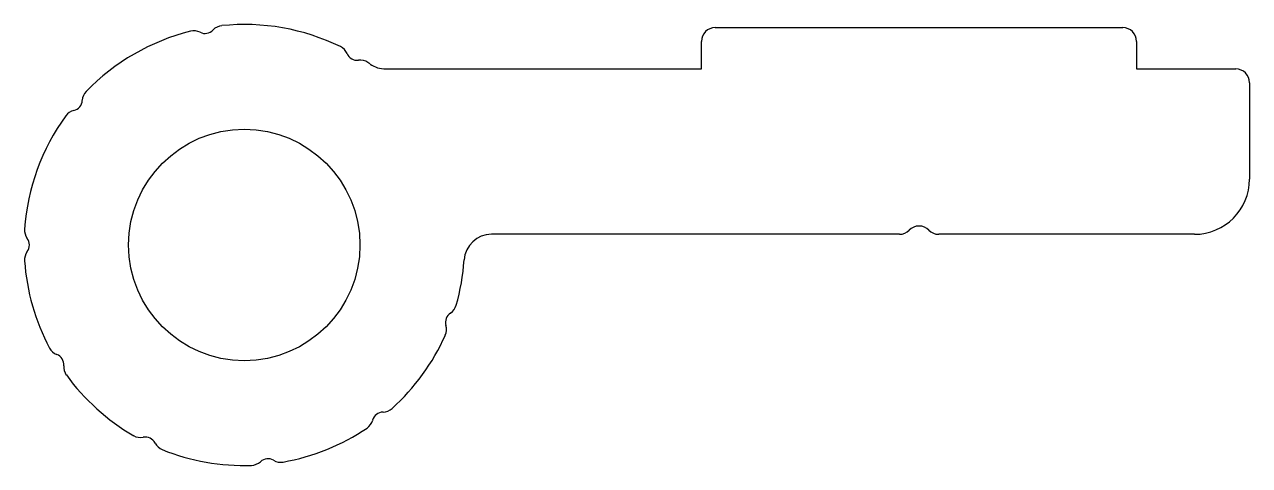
# Model space of a CAD drawing. Extents: x 2455.9 to 2478.1, y 1467.4 to 1475.4.
import ezdxf

# ---------------------------------------------------------------- set-up
doc = ezdxf.new("R2010")
doc.units = 0
doc.layers.get('0').update_dxf_attribs({"linetype": 'CONTINUOUS'})

msp = doc.modelspace()

# ---------------------------------------------------------------- linework, layer by layer
for p, q in [((2468.432, 1475.316), (2475.832, 1475.316)), ((2468.182, 1474.566), (2468.182, 1475.066)), ((2476.082, 1475.066), (2476.082, 1474.566)), ((2462.451, 1474.566), (2468.182, 1474.566)), ((2476.082, 1474.566), (2477.882, 1474.566)), ((2478.132, 1474.316), (2478.132, 1472.566)), ((2471.775, 1471.566), (2464.372, 1471.566)), ((2477.132, 1471.566), (2472.489, 1471.566))]:
    msp.add_line(p, q)
msp.add_circle((2459.882, 1471.372), 2.1)
for centre, radius, start, end in [((2459.882, 1471.372), 4, 104.1338, 135.8662), ((2458.966, 1475.008), 0.25, 63.0784, 104.1338), ((2459.17, 1475.409), 0.2, 243.0784, 316.9216), ((2459.499, 1475.102), 0.25, 95.8662, 136.9216), ((2459.882, 1471.372), 4, 64.1338, 95.8662), ((2468.432, 1475.066), 0.25, 90, 180), ((2475.832, 1475.066), 0.25, 0, 90), ((2461.518, 1474.746), 0.25, 23.0784, 64.1338), ((2461.932, 1474.922), 0.2, 203.0784, 276.9216), ((2461.986, 1474.476), 0.25, 55.8662, 96.9216), ((2459.882, 1471.372), 4, 55.1883, 55.8662), ((2462.451, 1475.066), 0.5, 235.1883, 270), ((2477.882, 1474.316), 0.25, 0, 90), ((2457.191, 1473.983), 0.25, 135.8662, 176.9216), ((2456.741, 1474.007), 0.2, 283.0784, 356.9216), ((2459.882, 1471.372), 4, 144.1338, 175.8662), ((2456.843, 1473.569), 0.25, 103.0784, 144.1338), ((2477.132, 1472.566), 1, 270, 0), ((2456.142, 1471.642), 0.25, 175.8662, 216.9216), ((2471.775, 1471.816), 0.25, 270, 315.573), ((2472.132, 1471.466), 0.25, 44.427, 135.573), ((2472.489, 1471.816), 0.25, 224.427, 270), ((2455.782, 1471.372), 0.2, 323.0784, 36.9216), ((2464.372, 1471.066), 0.5, 90, 176.1091), ((2456.142, 1471.101), 0.25, 143.0784, 184.1338), ((2459.882, 1471.372), 4, 184.1338, 207.8662), ((2459.882, 1471.372), 4, 344.1338, 356.1091), ((2463.735, 1469.969), 0.2, 123.0784, 196.9216), ((2463.489, 1470.347), 0.25, 303.0784, 344.1338), ((2463.304, 1469.839), 0.25, 335.8662, 16.9216), ((2459.882, 1471.372), 4, 312.1338, 335.8662), ((2456.567, 1469.619), 0.25, 207.8662, 248.9216), ((2456.405, 1469.199), 0.2, 355.0784, 68.9216), ((2456.853, 1469.16), 0.25, 175.0784, 216.1338), ((2459.882, 1471.372), 4, 216.1338, 239.8662), ((2462.406, 1468.141), 0.2, 91.0784, 164.9216), ((2462.398, 1468.591), 0.25, 271.0784, 312.1338), ((2461.972, 1468.258), 0.25, 303.8662, 344.9216), ((2457.999, 1468.129), 0.25, 239.8662, 280.9216), ((2458.085, 1467.687), 0.2, 27.0784, 100.9216), ((2459.882, 1471.372), 4, 280.1338, 303.8662), ((2458.485, 1467.892), 0.25, 207.0784, 248.1338), ((2459.882, 1471.372), 4, 248.1338, 271.8662), ((2460.004, 1467.624), 0.25, 271.8662, 312.9216), ((2460.311, 1467.294), 0.2, 59.0784, 132.9216), ((2460.542, 1467.68), 0.25, 239.0784, 280.1338)]:
    msp.add_arc(centre, radius, start, end)

doc.saveas('drawing.dxf')
